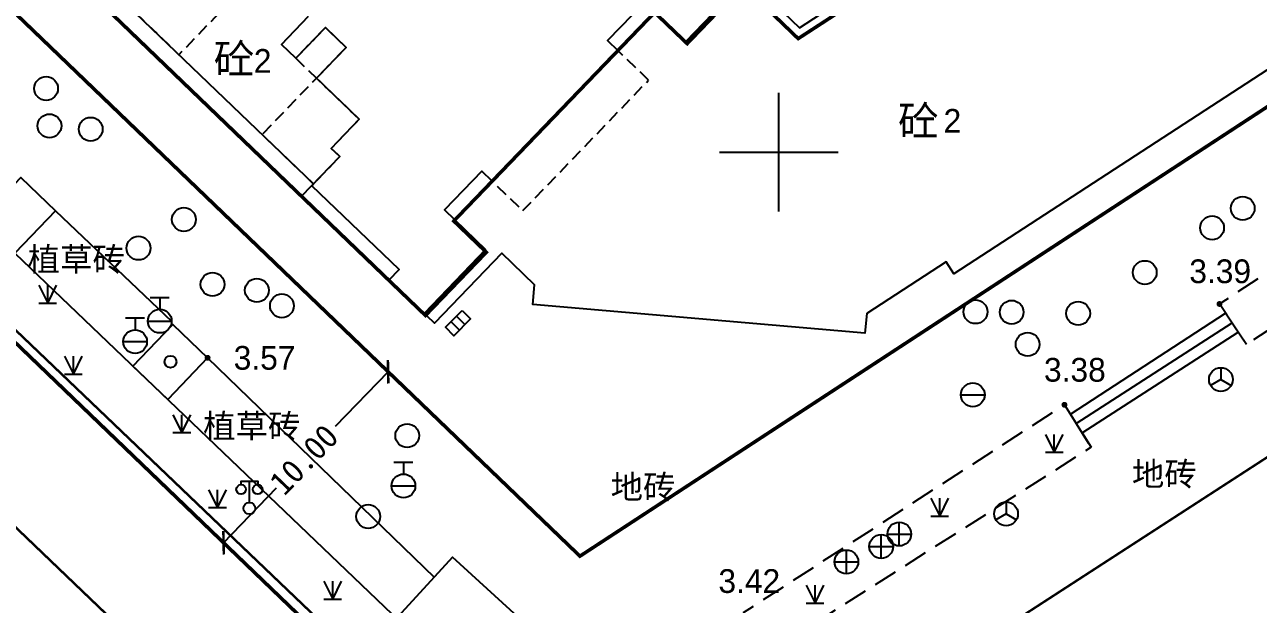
# Model space of a CAD drawing. Extents: x 99002 to 478558, y 2449839 to 2450453.
# Drawn here: x 478423.7 to 478475.7, y 2449894.5 to 2449918.9 of the extents above; entities that cross this region are included whole.
import ezdxf

# ---------------------------------------------------------------- set-up
doc = ezdxf.new("R2010")
doc.units = 0
doc.header["$LTSCALE"] = 0.5
doc.header["$PDMODE"] = 35
doc.header["$PDSIZE"] = 0.2
for name, pattern in [('2', [0]), ('380403', [3, 2, -1]), ('430600', [3, 2, -1]), ('DASHEDX2', [38.1, 25.4, -12.7]), ('X0', [4, 3, -1]), ('X11', [6, 5, -1])]:
    doc.linetypes.add(name, pattern=pattern)
doc.layers.get('0').update_dxf_attribs({"linetype": 'CONTINUOUS'})
doc.layers.get('Defpoints').update_dxf_attribs({"linetype": 'CONTINUOUS'})
for name, color, linetype in [('DEFAULT', 1, 'CONTINUOUS'), ('DLDW', 11, 'CONTINUOUS'), ('DLSS', 4, 'CONTINUOUS'), ('DMTZ', 3, 'CONTINUOUS'), ('TK', 7, 'CONTINUOUS'), ('ZBTZ', 3, 'CONTINUOUS'), ('交通线', 7, 'CONTINUOUS'), ('地下室范围线', 170, 'CONTINUOUS'), ('居民地点', 7, 'CONTINUOUS'), ('居民地线', 7, 'CONTINUOUS'), ('居民地面', 7, 'CONTINUOUS'), ('建筑红线', 10, 'DASHEDX2'), ('房屋面', 7, 'CONTINUOUS'), ('标注层', 115, 'CONTINUOUS'), ('植被点', 114, 'CONTINUOUS'), ('用地信息', 7, 'CONTINUOUS'), ('用地红线', 10, 'CONTINUOUS'), ('管线点', 7, 'CONTINUOUS'), ('红线', 10, 'CONTINUOUS'), ('高程点', 7, 'CONTINUOUS')]:
    doc.layers.add(name, color=color, linetype=linetype)
doc.styles.add('方正中等线简体', font='FZZDXJW.TTF')
doc.styles.add('方正细等线简体', font='方正细等线简体.ttf')
doc.styles.add('等线体', font='simhei.ttf')
doc.styles.add('黑体', font='simhei.ttf')
doc.linetypes.add('10411', pattern='A,2,[150,AAA.SHX,S=1,R=0,X=0,Y=1],2,[151,AAA.SHX,S=1,R=0,X=0,Y=3],1e-11', length=4)
doc.linetypes.add('1161', pattern='A,0,[149,AAA.SHX,S=0.15,R=0,X=0,Y=0],-1.6', length=1.6)

# ---------------------------------------------------------------- blocks, each defined once
blk = doc.blocks.new('3805011')
at = {"color": 0, "linetype": 'Continuous', "lineweight": -3, "flags": 128}
for points in [[(-0.7, 2), (-0.7, 2.3), (0.7, 2.3), (0.7, 2)], [(0, 0.5), (0, 2.3)]]:
    blk.add_lwpolyline(points, dxfattribs=at)
at = {"color": 0, "linetype": 'Continuous', "lineweight": -3}
for centre, radius in [((-0.7, 1.6), 0.4), ((0.7, 1.6), 0.4), ((0, 0), 0.5)]:
    blk.add_circle(centre, radius, dxfattribs=at)
blk = doc.blocks.new('8105091')
at = {"color": 0, "linetype": 'Continuous', "lineweight": -3}
blk.add_circle((0, 0), 0.5, dxfattribs=at)
blk = doc.blocks.new('8202001')
at = {"color": 0, "linetype": 'Continuous', "lineweight": -3, "flags": 128}
for points in [[(-0.75, 1.5), (0, 0)], [(0, 0), (0.75, 1.5)], [(0, 0), (0, 1.5)], [(-0.75, 0), (0.75, 0)]]:
    blk.add_lwpolyline(points, dxfattribs=at)
blk = doc.blocks.new('7201001')
at = {"linetype": '2'}
h = blk.add_hatch(color=0, dxfattribs=at)
edge = h.paths.add_edge_path(flags=0)
edge.add_arc((0, 0), 0.25, 0, 360)
blk = doc.blocks.new('5441011')
at = {"color": 0, "linetype": 'Continuous', "lineweight": -3, "flags": 128}
for points in [[(-1, 0), (1, 0)], [(0, -1), (0, 1)]]:
    blk.add_lwpolyline(points, dxfattribs=at)
at = {"color": 0, "linetype": 'Continuous', "lineweight": -3}
blk.add_circle((0, 0), 1, dxfattribs=at)
blk = doc.blocks.new('5441024')
at = {"color": 0, "linetype": 'Continuous', "lineweight": -3, "flags": 128}
blk.add_lwpolyline([(1, 0.5), (1, -0.5), (-1, -0.5), (-1, 0.5)], close=True, dxfattribs=at)
for points in [[(-0.33, 0.5), (-0.33, -0.5)], [(0.33, -0.5), (0.33, 0.5)]]:
    blk.add_lwpolyline(points, dxfattribs=at)
blk = doc.blocks.new('5401001')
at = {"color": 0, "linetype": 'Continuous', "lineweight": -3}
blk.add_circle((0, 0), 1, dxfattribs=at)
blk = doc.blocks.new('5430071')
at = {"color": 0, "linetype": 'Continuous', "lineweight": -3, "flags": 128}
for points in [[(-0.8, 2), (0.8, 2)], [(0, 2), (0, 1)], [(-1, 0), (1, 0)]]:
    blk.add_lwpolyline(points, dxfattribs=at)
at = {"color": 0, "linetype": 'Continuous', "lineweight": -3}
blk.add_circle((0, 0), 1, dxfattribs=at)
blk = doc.blocks.new('5430051')
at = {"color": 0, "linetype": 'Continuous', "lineweight": -3, "flags": 128}
blk.add_lwpolyline([(-1, 0), (1, 0)], dxfattribs=at)
at = {"color": 0, "linetype": 'Continuous', "lineweight": -3}
blk.add_circle((0, 0), 1, dxfattribs=at)
blk = doc.blocks.new('5201051')
at = {"color": 0, "linetype": 'Continuous', "lineweight": -3, "flags": 128}
for points in [[(0, 0), (-0.866, -0.5)], [(0, 1), (0, 0)], [(0, 0), (0.866, -0.5)]]:
    blk.add_lwpolyline(points, dxfattribs=at)
at = {"color": 0, "linetype": 'Continuous', "lineweight": -3}
blk.add_circle((0, 0), 1, dxfattribs=at)
blk = doc.blocks.new('_ArchTick')
at = {"color": 0, "linetype": 'ByBlock', "const_width": 0.15}
blk.add_lwpolyline([(-0.5, -0.5), (0.5, 0.5)], dxfattribs=at)

msp = doc.modelspace()

# ---------------------------------------------------------------- linework, layer by layer
at = {"layer": 'Defpoints', "color": 10, "linetype": 'Continuous'}
for p in [(478439.004, 2449904.317), (478439.274, 2449904.058), (478432.342, 2449896.85)]:
    msp.add_point(p, dxfattribs=at)
at = {"layer": 'DLDW', "color": 11, "linetype": '1161', "flags": 128}
msp.add_lwpolyline([(478444.961, 2449893.536), (478441.71, 2449896.501), (478439.419, 2449893.99), (478442.67, 2449891.024)], close=True, dxfattribs=at)
at = {"layer": 'DLSS', "color": 4, "linetype": 'Continuous', "const_width": 0.1, "flags": 128}
msp.add_lwpolyline([(478437.179, 2449875.524), (478438.195, 2449882.047), (478434.798, 2449886.754), (478400.146, 2449919.968), (478368.23, 2449950.521), (478347.191, 2449970.833), (478325.47, 2449991.78), (478307.336, 2450009.07), (478291.921, 2450023.919), (478285.006, 2450030.544), (478264.97, 2450049.783), (478243.473, 2450070.491)], dxfattribs=at)
at = {"layer": 'DLSS', "color": 4, "linetype": 'Continuous', "lineweight": -3, "const_width": 0.1, "flags": 128}
msp.add_lwpolyline([(478305.926, 2450018.895), (478329.953, 2449995.95), (478350.547, 2449976.097), (478371.404, 2449955.727), (478404.209, 2449924.337), (478444.326, 2449885.977), (478450.349, 2449884.89), (478452.043, 2449885.16)], dxfattribs=at)
at = {"layer": 'DLSS', "color": 4, "linetype": 'Continuous', "lineweight": -3, "const_width": 0.1}
msp.add_lwpolyline([(478452.043, 2449885.16), (478495.885, 2449913.583)], dxfattribs=at)
at = {"layer": 'DMTZ', "color": 3, "linetype": '10411', "flags": 128}
msp.add_lwpolyline([(478442.759, 2449890.667), (478409.995, 2449922.022)], dxfattribs=at)
at = {"layer": 'TK', "color": 7, "linetype": 'Continuous'}
for p, q in [((478455.463, 2449911.074), (478455.47, 2449916.074)), ((478452.967, 2449913.577), (478457.967, 2449913.571))]:
    msp.add_line(p, q, dxfattribs=at)
at = {"layer": 'ZBTZ', "color": 3, "linetype": '1161', "lineweight": -3, "flags": 128}
for points in [[(478421.813, 2449910.712), (478423.532, 2449912.508), (478424.99, 2449911.105), (478423.275, 2449909.313)], [(478428.256, 2449904.546), (478429.941, 2449906.307), (478431.399, 2449904.905), (478429.717, 2449903.148)]]:
    msp.add_lwpolyline(points, close=True, dxfattribs=at)
msp.add_lwpolyline([(478424.99, 2449911.105), (478429.884, 2449906.452)], dxfattribs=at)
at = {"layer": 'ZBTZ', "color": 3, "linetype": '1161', "elevation": 3.6, "flags": 128}
msp.add_lwpolyline([(478431.399, 2449904.905), (478440.948, 2449895.666)], dxfattribs=at)
at = {"layer": '交通线', "color": 4, "linetype": '430600', "lineweight": -3, "flags": 128}
for points in [[(478475.162, 2449905.467), (478474.025, 2449907.173), (478481.038, 2449911.763), (478482.165, 2449910.015)], [(478455.044, 2449892.481), (478453.977, 2449894.168), (478467.495, 2449902.924), (478468.619, 2449901.133)]]:
    msp.add_lwpolyline(points, close=True, dxfattribs=at)
at = {"layer": '地下室范围线', "color": 170, "linetype": 'X0', "const_width": 0.15, "flags": 128}
msp.add_lwpolyline([(478321.488, 2450050.286), (478330.08, 2450055.876), (478330.499, 2450056.175), (478330.89, 2450056.51), (478331.25, 2450056.877), (478331.577, 2450057.275), (478331.868, 2450057.699), (478332.121, 2450058.148), (478332.334, 2450058.616), (478332.506, 2450059.101), (478332.634, 2450059.6), (478332.719, 2450060.108), (478332.759, 2450060.621), (478332.754, 2450061.136), (478332.704, 2450061.648), (478332.61, 2450062.154), (478332.472, 2450062.65), (478332.291, 2450063.132), (478332.069, 2450063.596), (478331.807, 2450064.039), (478325.686, 2450073.441), (478331.381, 2450077.146), (478337.554, 2450067.659), (478342.667, 2450070.986), (478343.912, 2450070.723), (478344.239, 2450070.22), (478346.251, 2450071.529), (478345.433, 2450072.786), (478347.947, 2450074.422), (478347.729, 2450074.757), (478352.759, 2450078.03), (478353.304, 2450077.191), (478362.859, 2450083.409), (478362.314, 2450084.247), (478369.858, 2450089.156), (478370.403, 2450088.318), (478379.958, 2450094.535), (478379.413, 2450095.373), (478384.442, 2450098.646), (478384.66, 2450098.31), (478387.175, 2450099.947), (478387.993, 2450098.69), (478390.004, 2450099.999), (478389.677, 2450100.502), (478389.941, 2450101.746), (478392.966, 2450103.715), (478387.981, 2450111.376), (478394.938, 2450115.903), (478399.923, 2450108.242), (478408.044, 2450113.525), (478409.293, 2450113.261), (478409.618, 2450112.761), (478411.63, 2450114.07), (478410.812, 2450115.327), (478413.326, 2450116.963), (478413.108, 2450117.299), (478418.137, 2450120.571), (478418.683, 2450119.733), (478428.238, 2450125.95), (478427.693, 2450126.789), (478432.722, 2450130.061), (478432.94, 2450129.726), (478435.455, 2450131.362), (478436.273, 2450130.105), (478438.368, 2450131.468), (478437.986, 2450132.055), (478438.221, 2450133.162), (478439.729, 2450134.144), (478440.974, 2450133.88), (478441.247, 2450133.461), (478454.666, 2450142.193), (478469.534, 2450119.344), (478469.386, 2449987.125), (478463.408, 2449983.235), (478462.59, 2449984.493), (478460.494, 2449983.129), (478461.858, 2449981.034), (478460.349, 2449980.052), (478462.531, 2449976.699), (478456.16, 2449972.554), (478453.979, 2449975.907), (478452.386, 2449974.871), (478451.568, 2449976.128), (478444.024, 2449971.219), (478444.842, 2449969.962), (478443.25, 2449968.926), (478445.431, 2449965.573), (478443.583, 2449964.37), (478464.254, 2449932.603), (478459.677, 2449929.625), (478463.818, 2449923.262), (478456.279, 2449918.357), (478453.957, 2449920.592), (478451.602, 2449918.145), (478450.231, 2449919.46), (478441.771, 2449910.669), (478443.141, 2449909.352), (478440.577, 2449906.688), (478423.786, 2449922.843), (478422.018, 2449921.005), (478311.113, 2450027.708), (478313.666, 2450030.362), (478314.171, 2450029.877), (478322.643, 2450038.681), (478322.138, 2450039.167), (478324.564, 2450041.688), (478323.282, 2450042.922), (478325.388, 2450044.293)], close=True, dxfattribs=at)
at = {"layer": '居民地线', "color": 6, "linetype": 'Continuous', "lineweight": -3, "ltscale": 0.5, "flags": 128}
for points in [[(478467.747, 2449902.523), (478474.278, 2449906.793)], [(478467.993, 2449902.13), (478474.556, 2449906.376)], [(478475.071, 2449905.604), (478474.278, 2449906.793)], [(478468.24, 2449901.737), (478474.814, 2449905.99)], [(478468.506, 2449901.313), (478467.747, 2449902.523)]]:
    msp.add_lwpolyline(points, dxfattribs=at)
at = {"layer": '居民地面', "color": 6, "linetype": '380403', "lineweight": -3, "ltscale": 0.5, "flags": 128}
for points in [[(478432.481, 2449920.058), (478431.148, 2449921.34), (478429.969, 2449920.115), (478429.14, 2449920.912), (478428.031, 2449919.759), (478430.194, 2449917.679)], [(478437.232, 2449917.986), (478436.36, 2449918.825), (478435.112, 2449917.528), (478435.984, 2449916.689)], [(478449.975, 2449916.607), (478448.678, 2449917.855), (478443.381, 2449912.349), (478444.679, 2449911.101)], [(478437.786, 2449914.956), (478435.984, 2449916.689), (478433.696, 2449914.31), (478435.859, 2449912.231), (478436.968, 2449913.384), (478436.607, 2449913.73)]]:
    msp.add_lwpolyline(points, close=True, dxfattribs=at)
at = {"layer": '建筑红线', "color": 10, "linetype": 'X11', "const_width": 0.15, "flags": 128}
msp.add_lwpolyline([(478536.026, 2450335.138), (478263.882, 2450094.198), (478263.445, 2450073.166), (478447.085, 2449896.545), (478535.522, 2449954.392)], dxfattribs=at)
at = {"layer": '房屋面', "color": 6, "linetype": 'Continuous', "lineweight": -3, "ltscale": 0.5, "flags": 128}
for points in [[(478448.988, 2449925.882), (478456.335, 2449918.815), (478466.546, 2449925.464)], [(478454.134, 2449920.932), (478451.542, 2449918.236), (478449.812, 2449919.9), (478448.245, 2449918.271), (478448.678, 2449917.855), (478443.381, 2449912.349), (478442.949, 2449912.765), (478441.382, 2449911.136), (478443.112, 2449909.472), (478440.519, 2449906.776), (478435.373, 2449911.726), (478436.968, 2449913.384), (478436.607, 2449913.73), (478437.786, 2449914.956), (478435.984, 2449916.689), (478437.232, 2449917.986), (478436.36, 2449918.825), (478435.112, 2449917.528), (478434.506, 2449918.11), (478435.65, 2449919.299)], [(478477.784, 2449918.175), (478462.834, 2449908.44), (478462.506, 2449908.943), (478459.164, 2449906.766), (478459.093, 2449905.944), (478445.105, 2449907.155), (478445.177, 2449907.986), (478443.794, 2449909.315), (478440.952, 2449906.361), (478439.049, 2449908.191), (478439.465, 2449908.623), (478435.789, 2449912.159), (478435.859, 2449912.231), (478428.031, 2449919.759)]]:
    msp.add_lwpolyline(points, dxfattribs=at)
at = {"layer": '标注层', "color": 1, "linetype": 'Continuous', "lineweight": -3, "ltscale": 0.5, "flags": 128}
for points in [[(478437.392, 2449905.867), (478437.392, 2449905.867)], [(478430.504, 2449898.618), (478430.504, 2449898.618)]]:
    msp.add_lwpolyline(points, dxfattribs=at)
at = {"layer": '用地信息', "color": 1, "linetype": 'Continuous', "lineweight": -3, "ltscale": 0.5, "const_width": 0.15, "flags": 128}
msp.add_lwpolyline([(478525.481, 2449923.926), (478453.289, 2449876.704), (478275.641, 2450047.562)], dxfattribs=at)
at = {"layer": '用地红线', "color": 10, "linetype": 'Continuous', "const_width": 0.15, "flags": 128}
msp.add_lwpolyline([(478535.49, 2449930.472), (478453.289, 2449876.704), (478219.426, 2450101.627), (478536.088, 2450382.14)], dxfattribs=at)
at = {"layer": '红线', "color": 10, "linetype": 'Continuous', "lineweight": -2}
for p, q in [((478439.004, 2449904.317), (478436.779, 2449902.003)), ((478439.229, 2449904.101), (478438.874, 2449904.442)), ((478432.072, 2449897.11), (478434.298, 2449899.424)), ((478432.297, 2449896.893), (478431.942, 2449897.234))]:
    msp.add_line(p, q, dxfattribs=at)

# ---------------------------------------------------------------- block references
at = {"layer": '居民地点', "color": 2, "linetype": 'Continuous', "ltscale": 0.5, "xscale": 0.5, "yscale": 0.5}
msp.add_blockref('3805011', (478433.159, 2449898.56, 4.659), dxfattribs=at)
at = {"layer": '植被点', "color": 3, "linetype": 'Continuous', "ltscale": 0.5, "xscale": 0.5, "yscale": 0.5}
for name, p in [('8202001', (478424.662, 2449907.21, 9999)), ('8202001', (478425.747, 2449904.222, 9999)), ('8105091', (478429.836, 2449904.739)), ('8202001', (478430.311, 2449901.757, 9999)), ('8202001', (478467.069, 2449900.924, 9999)), ('8202001', (478431.817, 2449898.593, 9999)), ('8202001', (478462.24, 2449898.237, 9999)), ('8202001', (478436.67, 2449894.735, 9999)), ('8202001', (478456.989, 2449894.567, 9999))]:
    msp.add_blockref(name, p, dxfattribs=at)
at = {"layer": '管线点', "color": 2, "linetype": 'Continuous', "ltscale": 0.5, "xscale": 0.5, "yscale": 0.5}
for name, p in [('5401001', (478424.595, 2449916.255, 3.785)), ('5401001', (478424.738, 2449914.677, 3.733)), ('5401001', (478426.475, 2449914.537, 3.783)), ('5401001', (478475.005, 2449911.205, 3.655)), ('5401001', (478430.399, 2449910.734, 3.761)), ('5401001', (478473.715, 2449910.383, 3.651)), ('5401001', (478428.488, 2449909.528, 3.65)), ('5401001', (478470.878, 2449908.496, 3.63)), ('5401001', (478431.606, 2449908, 3.693)), ('5401001', (478433.474, 2449907.749, 3.765)), ('5430071', (478429.384, 2449906.452, 4.604)), ('5401001', (478434.53, 2449907.095, 3.774)), ('5401001', (478463.748, 2449906.844, 3.869)), ('5401001', (478465.271, 2449906.824, 3.797)), ('5401001', (478468.072, 2449906.779, 3.632)), ('5430071', (478428.345, 2449905.586, 4.592)), ('5401001', (478465.944, 2449905.472, 3.649)), ('5201051', (478474.087, 2449903.987, 2.457)), ('5430051', (478463.635, 2449903.344, 3.473)), ('5401001', (478439.808, 2449901.624, 3.702)), ('5430071', (478439.65, 2449899.504, 4.38)), ('5401001', (478438.164, 2449898.217, 3.528)), ('5201051', (478465.038, 2449898.329, 2.441)), ('5441011', (478460.538, 2449897.477, 3.361)), ('5441011', (478459.775, 2449896.952, 3.344)), ('5441011', (478458.309, 2449896.302, 3.373))]:
    msp.add_blockref(name, p, dxfattribs=at)
at = {"layer": '管线点', "color": 2, "linetype": 'Continuous', "ltscale": 0.5, "xscale": 0.4999999999740234, "yscale": 0.5, "rotation": 44.79109991408438}
msp.add_blockref('5441024', (478441.945, 2449906.367, 3.952), dxfattribs=at)
at = {"layer": '红线', "color": 10, "linetype": 'Continuous', "lineweight": -2, "xscale": 0.7, "yscale": 0.7, "zscale": 0.7}
for p, rotation in [((478439.004, 2449904.317), 46.19203819433827), ((478432.072, 2449897.11), 226.1920381943382)]:
    msp.add_blockref('_ArchTick', p, dxfattribs=dict(at, rotation=rotation))
at = {"layer": '高程点', "color": 7, "linetype": 'Continuous', "ltscale": 0.5, "xscale": 0.5, "yscale": 0.5}
for p in [(478474.025, 2449907.173, 3.39), (478431.399, 2449904.905, 3.57), (478467.495, 2449902.924, 3.38)]:
    msp.add_blockref('7201001', p, dxfattribs=at)

# ---------------------------------------------------------------- texts
at = {"layer": 'DEFAULT', "color": 7, "linetype": 'Continuous', "ltscale": 0.5, "style": '方正细等线简体'}
for s, height, p in [('砼', 1.25, (478431.659, 2449916.878)), ('2', 1, (478433.346, 2449916.917)), ('砼', 1.25, (478460.486, 2449914.268)), ('2', 1, (478462.403, 2449914.391))]:
    msp.add_text(s, height=height, dxfattribs=at).set_placement(p)
at = {"layer": 'DEFAULT', "color": 3, "linetype": 'Continuous', "ltscale": 0.5, "style": '黑体'}
for p in [(478470.339, 2449899.508), (478448.379, 2449898.964)]:
    msp.add_text('地砖', height=1, dxfattribs=at).set_placement(p)
at = {"layer": 'DMTZ', "color": 3, "linetype": 'Continuous', "style": '等线体'}
for p in [(478423.823, 2449908.557), (478431.214, 2449901.527)]:
    msp.add_text('植草砖', height=1, dxfattribs=at).set_placement(p)
at = {"layer": '红线', "color": 10, "linetype": 'Continuous', "style": '等线体'}
msp.add_text('10.00', height=1, rotation=46.192, dxfattribs=at).set_placement((478434.632, 2449899.05))
at = {"layer": '高程点', "color": 7, "linetype": 'Continuous', "ltscale": 0.5, "style": '方正中等线简体'}
for s, p in [('3.39', (478472.755, 2449908.052, 3.39)), ('3.57', (478432.498, 2449904.403, 3.57)), ('3.38', (478466.633, 2449903.899, 3.38)), ('3.42', (478452.917, 2449894.996, 3.42))]:
    msp.add_text(s, height=1, dxfattribs=at).set_placement(p)

doc.saveas('drawing.dxf')
